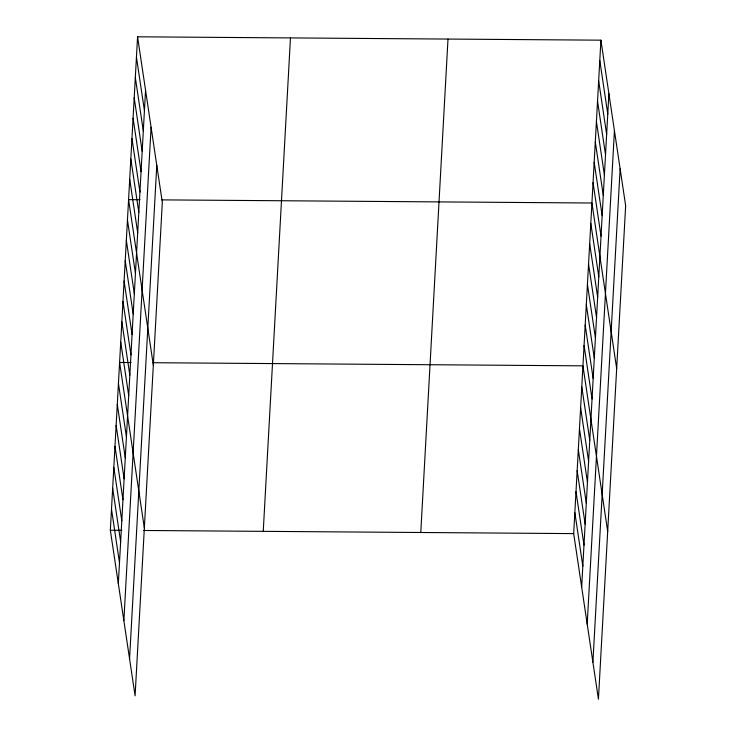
<?xml version="1.0" encoding="UTF-8"?>
<svg xmlns="http://www.w3.org/2000/svg" width="736" height="736" viewBox="0 0 736 736"><rect width="100%" height="100%" fill="white"/><g stroke="black" fill="none" stroke-linecap="round" stroke-linejoin="round"><path stroke-width="1.1" d="M137.568 36.8L162.316 202.391L135.093 695.824L110.345 530.233L137.568 36.8L600.907 40.176L625.655 205.767L598.432 699.2L573.684 533.609L600.907 40.176M118.33 583.685L145.553 90.252M123.86 620.687L151.082 127.254M129.564 658.821L156.786 165.388M263.249 531.346L290.472 37.913M420.78 532.496L448.003 39.063M581.67 587.061L608.893 93.628M587.199 624.064L614.431 130.631M592.903 662.198L620.126 168.765M140.079 199.714L128.588 199.631L153.336 365.222M161.92 199.879L591.928 203.007L616.676 368.598M131.1 362.544L119.6 362.462L144.348 528.052M152.941 362.71L582.94 365.838L607.688 531.438M110.345 530.233L121.845 530.316M143.686 530.472L573.684 533.609M599.785 60.527L607.77 113.979M598.662 80.886L606.648 134.338M597.54 101.237L605.526 154.689M596.418 121.596L604.403 175.048M595.295 141.947L603.281 195.399M594.173 162.297L602.158 215.749M593.05 182.657L601.036 236.109M590.796 223.367L598.791 276.819M589.674 243.717L597.669 297.169M588.552 264.068L596.546 317.52M587.429 284.427L595.424 337.879M586.307 304.778L594.302 358.23M585.184 325.137L593.17 378.589M584.062 345.488L592.048 398.94M581.78 386.814L589.775 440.266M580.63 407.781L588.616 461.233M579.471 428.757L587.457 482.209M578.312 449.724L586.298 503.176M577.153 470.69L585.148 524.142M576.003 491.666L583.988 545.118M574.844 512.633L582.829 566.085M136.445 57.15L144.431 110.602M135.323 77.51L143.308 130.962M134.2 97.86L142.186 151.312M133.078 118.22L141.064 171.672M131.956 138.57L139.941 192.022M130.833 158.921L138.819 212.373M129.711 179.28L137.696 232.732M127.457 219.99L135.452 273.442M126.334 240.341L134.329 293.793M125.212 260.691L133.207 314.143M124.09 281.051L132.084 334.503M122.967 301.401L130.962 354.853M121.845 321.752L129.83 375.204M120.722 342.111L128.708 395.563M118.441 383.438L126.436 436.89M117.291 404.404L125.276 457.856M116.132 425.38L124.117 478.832M114.972 446.347L122.958 499.799M113.813 467.314L121.808 520.766M112.654 488.29L120.649 541.742M111.504 509.257L119.49 562.709"/></g></svg>
